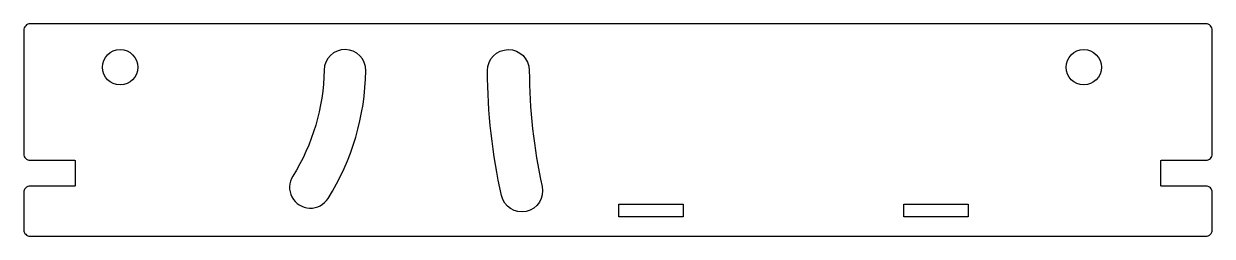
# Model space of a CAD drawing. Header units: millimetres. Extents: x 867 to 1052, y 216 to 249.
import ezdxf

# ---------------------------------------------------------------- set-up
doc = ezdxf.new("R2010")
doc.units = ezdxf.units.MM

msp = doc.modelspace()

# ---------------------------------------------------------------- linework, layer by layer
at = {"linetype": 'ByBlock'}
for points in [[(868.33, 216.2), (1051.33, 216.2, 0.414214), (1052.33, 217.2), (1052.33, 222.99, 0.414214), (1051.33, 223.99), (1044.38, 223.99, -0.414214), (1044.33, 224.04), (1044.33, 227.94, -0.414214), (1044.38, 227.99), (1051.33, 227.99, 0.414214), (1052.33, 228.99), (1052.33, 248.2, 0.414214), (1051.33, 249.2), (868.33, 249.2, 0.414214), (867.33, 248.2), (867.33, 228.99, 0.414214), (868.33, 227.99), (875.28, 227.99, -0.414214), (875.33, 227.94), (875.33, 224.04, -0.414214), (875.28, 223.99), (868.33, 223.99, 0.414214), (867.33, 222.99), (867.33, 217.2, 0.414214)], [(959.95, 219.25), (959.95, 221.15, -0.414214), (960, 221.2), (969.9, 221.2, -0.414214), (969.95, 221.15), (969.95, 219.25, -0.414214), (969.9, 219.2), (960, 219.2, -0.414214)], [(1014.28, 219.2), (1004.38, 219.2, -0.414214), (1004.33, 219.25), (1004.33, 221.15, -0.414214), (1004.38, 221.2), (1014.28, 221.2, -0.414214), (1014.33, 221.15), (1014.33, 219.25, -0.414214)]]:
    msp.add_lwpolyline(points, format="xyb", close=True, dxfattribs=at)
for points in [[(914.7, 222.08, 0.137707), (920.57, 241.91, 1), (914.07, 242, -0.137707), (909.2, 225.54, 1)], [(946.01, 241.97, 0.05273), (948.02, 223.93, -1), (941.67, 222.53, -0.05273), (939.51, 241.93, -1)]]:
    msp.add_lwpolyline(points, format="xyb", close=True)
for centre in [(882.33, 242.45), (1032.33, 242.45)]:
    msp.add_circle(centre, 2.75)

doc.saveas('drawing.dxf')
